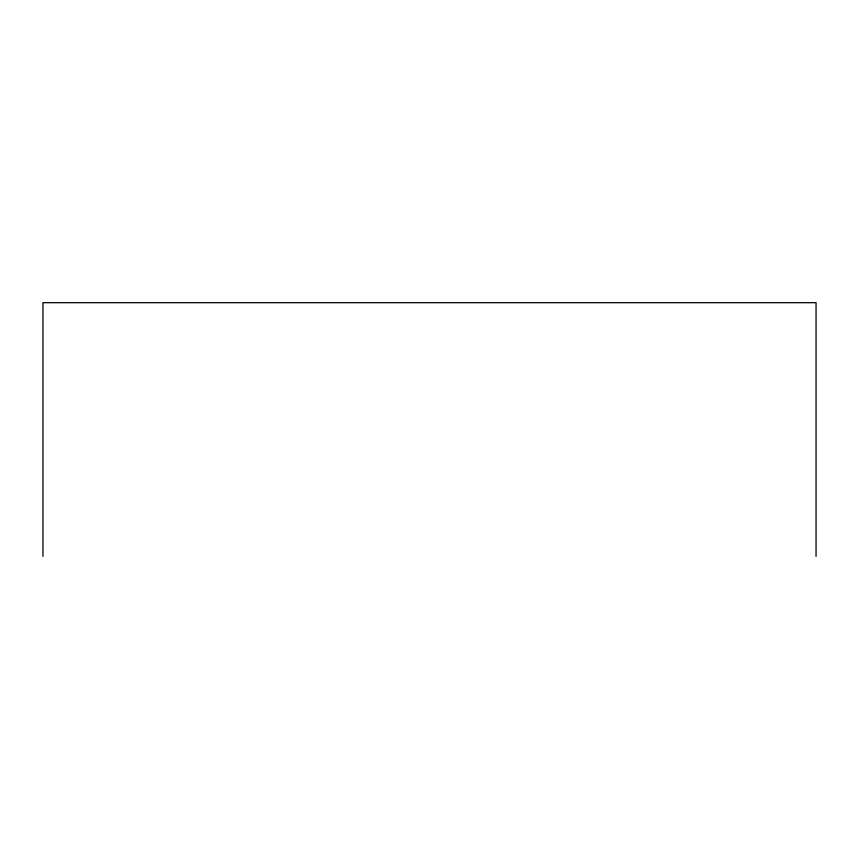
<?xml version="1.0" encoding="UTF-8"?>
<svg xmlns="http://www.w3.org/2000/svg" width="859" height="859" viewBox="0 0 859 859"><rect width="100%" height="100%" fill="white"/><g stroke="black" fill="none" stroke-linecap="round" stroke-linejoin="round"><path stroke-width="1.29" d="M816.05 556.321L816.05 302.679L42.95 302.679L42.95 556.321"/></g></svg>
